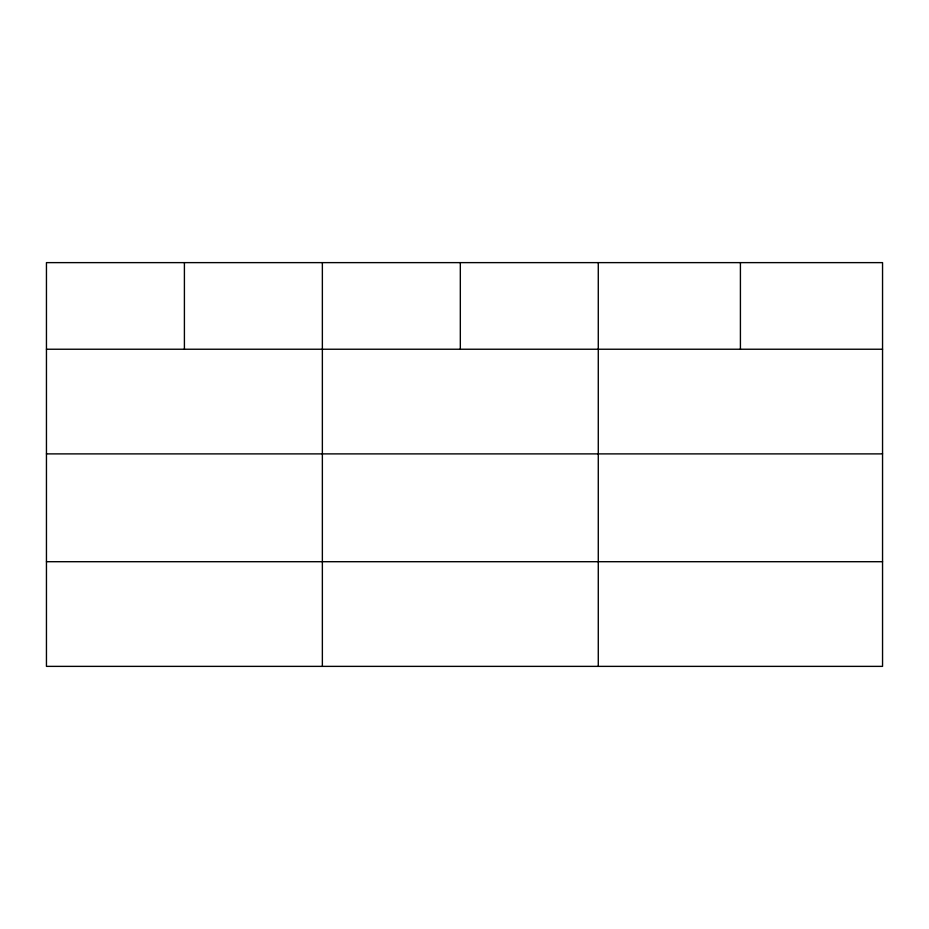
<?xml version="1.0" encoding="UTF-8"?>
<svg xmlns="http://www.w3.org/2000/svg" width="929" height="929" viewBox="0 0 929 929"><rect width="100%" height="100%" fill="white"/><g stroke="black" fill="none" stroke-linecap="round" stroke-linejoin="round"><path stroke-width="1.39" d="M882.55 453.886L882.55 262.628L46.45 262.628L46.45 666.372L882.55 666.372L882.55 453.886L46.45 453.886M46.45 349.234L882.55 349.234M46.45 561.708L882.55 561.708M740.413 262.628L740.413 349.234M598.276 262.628L598.276 666.372M460.319 262.628L460.319 349.234M322.363 262.628L322.363 666.372M184.406 262.628L184.406 349.234"/></g></svg>
